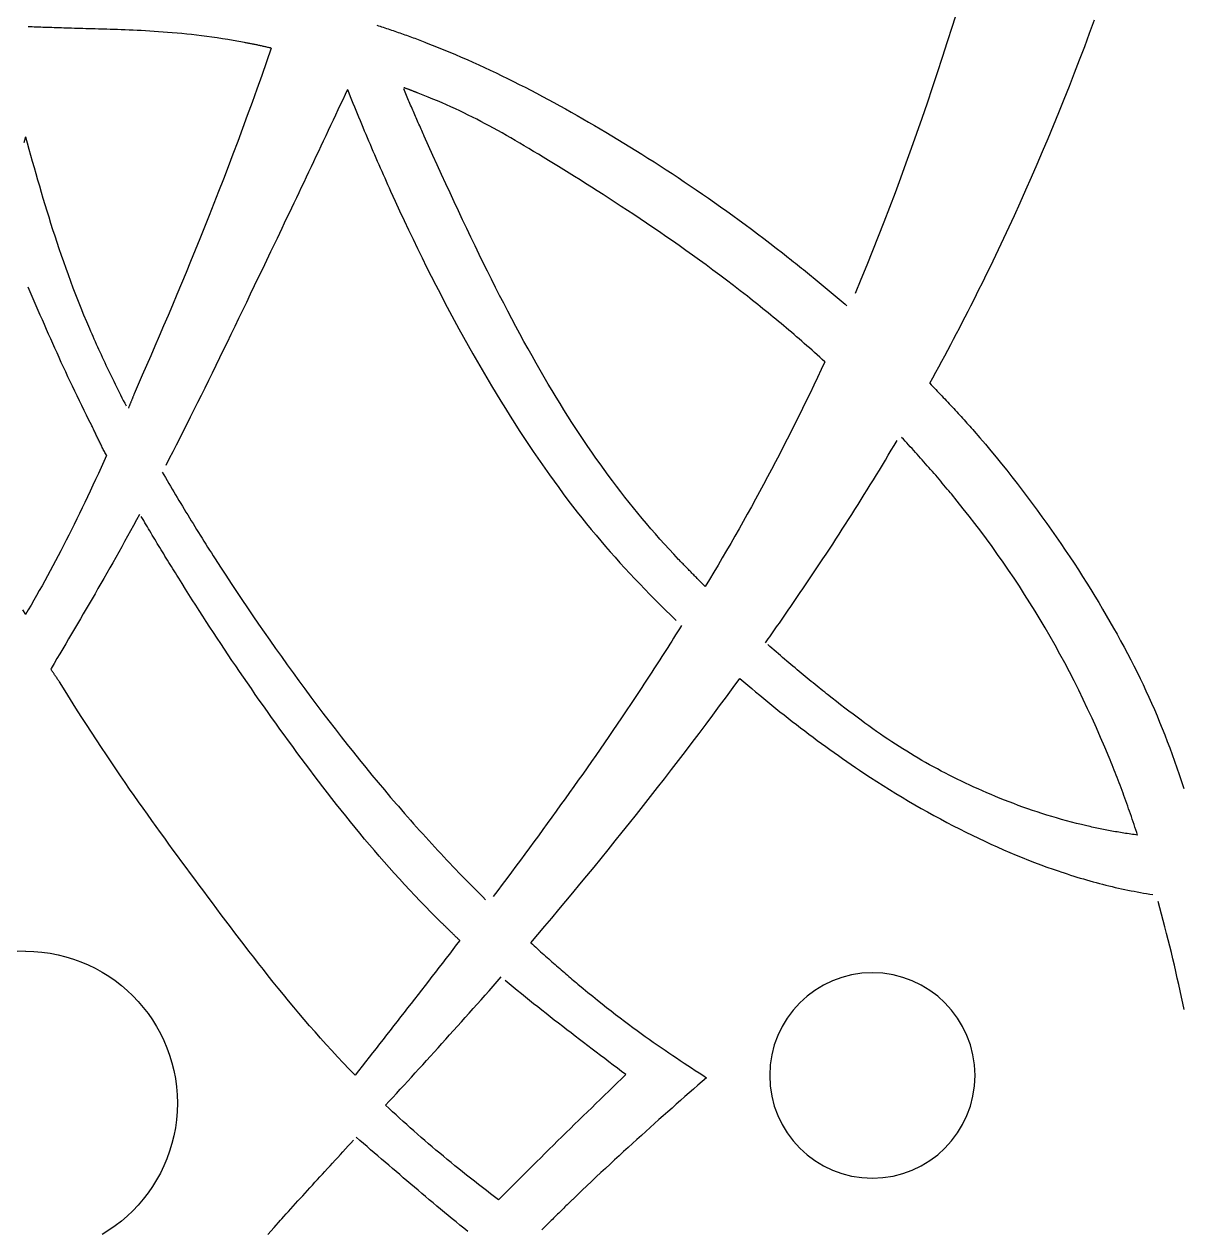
# Model space of a CAD drawing. Extents: x 13 to 113, y 0 to 127.
# Drawn here: x 62.67 to 71.37, y 76.65 to 85.71 of the extents above; entities that cross this region are included whole.
import ezdxf

# ---------------------------------------------------------------- set-up
doc = ezdxf.new("R2010")
doc.units = 0
doc.layers.add('Layer_1', color=7, linetype='CONTINUOUS')

msp = doc.modelspace()

# ---------------------------------------------------------------- linework, layer by layer
at = {"layer": 'Layer_1', "color": 7}
for points in [[(69.668751, 85.807402), (69.632089, 85.690562), (69.595056, 85.574256), (69.557651, 85.458491), (69.519949, 85.343276), (69.4818, 85.22862), (69.44328, 85.11453), (69.404388, 85.001019), (69.365124, 84.888091), (69.325413, 84.775758), (69.285331, 84.664028), (69.244803, 84.55291), (69.203754, 84.442413), (69.162334, 84.332546), (69.120393, 84.223316), (69.078005, 84.114733), (69.035097, 84.006805), (68.991743, 83.899541), (68.947869, 83.792953), (68.903474, 83.687048)], [(64.527043, 85.527226), (64.520351, 85.528787), (64.513658, 85.530349), (64.506965, 85.531911), (64.500272, 85.533472), (64.49358, 85.53496), (64.486887, 85.536447), (64.480194, 85.537934), (64.473501, 85.539421), (64.466809, 85.540909), (64.460116, 85.542396), (64.453423, 85.543883), (64.44673, 85.545371), (64.440038, 85.546783), (64.433345, 85.548196), (64.426652, 85.549609), (64.41996, 85.551022), (64.413267, 85.552435), (64.406574, 85.553848), (64.399881, 85.555261), (64.393189, 85.5566), (64.386496, 85.557938), (64.379803, 85.559277), (64.37311, 85.560615), (64.366418, 85.561954), (64.359725, 85.563292), (64.353032, 85.564631), (64.346339, 85.565895), (64.339647, 85.567159), (64.332954, 85.568423), (64.326261, 85.569688), (64.283279, 85.577563), (64.242156, 85.584776), (64.201479, 85.591543), (64.161248, 85.597938), (64.121464, 85.603962), (64.082125, 85.609613), (64.043233, 85.614893), (64.004861, 85.619801), (63.966936, 85.624412), (63.929531, 85.62865), (63.892572, 85.632592), (63.856134, 85.636236), (63.820216, 85.639656), (63.784819, 85.64278), (63.749943, 85.64568), (63.715587, 85.648357), (63.681751, 85.650811), (63.64851, 85.653042), (63.61579, 85.65505), (63.583591, 85.656909), (63.551986, 85.658619), (63.520902, 85.660181), (63.490413, 85.661594), (63.460519, 85.662858), (63.43122, 85.664048), (63.402515, 85.665089), (63.374406, 85.666055), (63.346966, 85.666948), (63.32012, 85.667766), (63.29387, 85.668584), (63.268289, 85.669327), (63.255721, 85.669706), (63.230586, 85.67045), (63.206121, 85.67119), (63.18225, 85.671915), (63.158974, 85.672625), (63.136219, 85.67332), (63.113984, 85.674), (63.092344, 85.674668), (63.071151, 85.675322), (63.050403, 85.675964), (63.030176, 85.676596), (63.010321, 85.677217), (62.990912, 85.677823), (62.971875, 85.678424), (62.95321, 85.679013), (62.934916, 85.679595), (62.91692, 85.680167), (62.899222, 85.680733), (62.881821, 85.68129), (62.864717, 85.681841), (62.847836, 85.682388), (62.831179, 85.682927), (62.81467, 85.683462), (62.798385, 85.683992), (62.782248, 85.684521), (62.766185, 85.685044), (62.750271, 85.685565), (62.734432, 85.686085), (62.718667, 85.686604), (62.702976, 85.687121)], [(65.317589, 85.69989), (65.329859, 85.695875), (65.342203, 85.691859), (65.354548, 85.687843), (65.366892, 85.683753), (65.379236, 85.679663), (65.391581, 85.675573), (65.403925, 85.671409), (65.41627, 85.667245), (65.428688, 85.663006), (65.441033, 85.658767), (65.453451, 85.654528), (65.46587, 85.650215), (65.478289, 85.645902), (65.490708, 85.641589), (65.503126, 85.637202), (65.515545, 85.632814), (65.527964, 85.628352), (65.540383, 85.62389), (65.552801, 85.619429), (65.56522, 85.614892), (65.577639, 85.610356), (65.590058, 85.60582), (65.602476, 85.60121), (65.614895, 85.596599), (65.627314, 85.591914), (65.639733, 85.587229), (65.652151, 85.582544), (65.66457, 85.577785), (65.676989, 85.573026), (65.689407, 85.568266), (65.734398, 85.550665), (65.7779, 85.533301), (65.821403, 85.515595), (65.864831, 85.497547), (65.908334, 85.479164), (65.951763, 85.460446), (65.995191, 85.441402), (66.038619, 85.422038), (66.082048, 85.402354), (66.125476, 85.38235), (66.168905, 85.362041), (66.212333, 85.34142), (66.255761, 85.320494), (66.299115, 85.299271), (66.342544, 85.27775), (66.385898, 85.255939), (66.429252, 85.233845), (66.472606, 85.211469), (66.51596, 85.188811), (66.559314, 85.165877), (66.602668, 85.142676), (66.646022, 85.119206), (66.689376, 85.095469), (66.732805, 85.071472), (66.776159, 85.047222), (66.819513, 85.022727), (66.862867, 84.997979), (66.906221, 84.972992), (66.949649, 84.947761), (66.993078, 84.922299), (67.036506, 84.896606), (67.081422, 84.869776), (67.126337, 84.842692), (67.171253, 84.815349), (67.216243, 84.787738), (67.261233, 84.759859), (67.306298, 84.731697), (67.351362, 84.703253), (67.396426, 84.674519), (67.441565, 84.64548), (67.486778, 84.616136), (67.531991, 84.586487), (67.577279, 84.556518), (67.622641, 84.526223), (67.668077, 84.495592), (67.713513, 84.464627), (67.759024, 84.433313), (67.804683, 84.401649), (67.850342, 84.369628), (67.896076, 84.337242), (67.941958, 84.304492), (67.987915, 84.271363), (68.033946, 84.237848), (68.080052, 84.203938), (68.126306, 84.169634), (68.172635, 84.134928), (68.219112, 84.099806), (68.265664, 84.064275), (68.312364, 84.028313), (68.359139, 83.991927), (68.406062, 83.955102), (68.413573, 83.949227), (68.428297, 83.937597), (68.443021, 83.925922), (68.457745, 83.914202), (68.472469, 83.902445), (68.487267, 83.890636), (68.502066, 83.87879), (68.516864, 83.866899), (68.531663, 83.854964), (68.546461, 83.842984), (68.561259, 83.830959), (68.576058, 83.818897), (68.590856, 83.806791), (68.605655, 83.79464), (68.620453, 83.782452), (68.635251, 83.770219), (68.65005, 83.757942), (68.664922, 83.745619), (68.679795, 83.73326), (68.694668, 83.720856), (68.709541, 83.708415), (68.724413, 83.69593), (68.739286, 83.683407), (68.754159, 83.670839), (68.769032, 83.658227), (68.783904, 83.645578), (68.798777, 83.632892), (68.81365, 83.62016), (68.828523, 83.607392), (68.843395, 83.594587)], [(69.463589, 83.014343), (69.486418, 83.055667), (69.509099, 83.097021), (69.531631, 83.138397), (69.554089, 83.17981), (69.576398, 83.22126), (69.598633, 83.26274), (69.620719, 83.304258), (69.642731, 83.345812), (69.664594, 83.387411), (69.686308, 83.429047), (69.707948, 83.470728), (69.729439, 83.512454), (69.750856, 83.554231), (69.772124, 83.596053), (69.793317, 83.637927), (69.814437, 83.679854), (69.835407, 83.721839), (69.856303, 83.763877), (69.877051, 83.805975), (69.897724, 83.848131), (69.918248, 83.890348), (69.938698, 83.932631), (69.959074, 83.974981), (69.979301, 84.017398), (69.999453, 84.059882), (70.019532, 84.10244), (70.039461, 84.145066), (70.059316, 84.187773), (70.079097, 84.230554), (70.098803, 84.27341), (70.142009, 84.368677), (70.184768, 84.464336), (70.227081, 84.560376), (70.268947, 84.65679), (70.310368, 84.753568), (70.351342, 84.850701), (70.391871, 84.948178), (70.431953, 85.045993), (70.471589, 85.144135), (70.510704, 85.242591), (70.549373, 85.341359), (70.58767, 85.440425), (70.625447, 85.539779), (70.662778, 85.639415), (70.699662, 85.739321)], [(64.527043, 85.527226), (64.491051, 85.423721), (64.455059, 85.321394), (64.419067, 85.220244), (64.383075, 85.120273), (64.347083, 85.021481), (64.311091, 84.923868), (64.275173, 84.827432), (64.23933, 84.732177), (64.203561, 84.638101), (64.167867, 84.545204), (64.132321, 84.453486), (64.096849, 84.36295), (64.061527, 84.273595), (64.026352, 84.185421), (63.991402, 84.098425), (63.956599, 84.012611), (63.92202, 83.927978), (63.887664, 83.844527), (63.853531, 83.762258), (63.819696, 83.681172), (63.786083, 83.601268), (63.752843, 83.522548), (63.719825, 83.445007), (63.68718, 83.368652), (63.654831, 83.293479), (63.622855, 83.219495), (63.59125, 83.146693), (63.560018, 83.075073), (63.529231, 83.004636), (63.498816, 82.935381), (63.497329, 82.931588), (63.495842, 82.927796), (63.494355, 82.924003), (63.492867, 82.920211), (63.49138, 82.916418), (63.489893, 82.912626), (63.488405, 82.908833), (63.486918, 82.905115), (63.485431, 82.901397), (63.483944, 82.897678), (63.482456, 82.89396), (63.480969, 82.890242), (63.479482, 82.886524), (63.477995, 82.882806), (63.476507, 82.879087), (63.47502, 82.875369), (63.473533, 82.871651), (63.472045, 82.867933), (63.470558, 82.864215), (63.469071, 82.860497), (63.467584, 82.856778), (63.466096, 82.85306), (63.464609, 82.849342), (63.463122, 82.845624), (63.461635, 82.841906), (63.460147, 82.838262), (63.45866, 82.834618), (63.457173, 82.830974), (63.455685, 82.82733)], [(65.097859, 85.217813), (65.080086, 85.179509), (65.062239, 85.1411), (65.044317, 85.102594), (65.026321, 85.063999), (65.008251, 85.02533), (64.990106, 84.986594), (64.971961, 84.947799), (64.953742, 84.908966), (64.935449, 84.870089), (64.917155, 84.831189), (64.898787, 84.792274), (64.88042, 84.75336), (64.862052, 84.714453), (64.84361, 84.675561), (64.825167, 84.636698), (64.806725, 84.597865), (64.788283, 84.559085), (64.769915, 84.520364), (64.751547, 84.481709), (64.733179, 84.443137), (64.714886, 84.404654), (64.696593, 84.366267), (64.678373, 84.327992), (64.660154, 84.289836), (64.64201, 84.251814), (64.623939, 84.213933), (64.605943, 84.176201), (64.588022, 84.138632), (64.570174, 84.101235), (64.552401, 84.064016), (64.521317, 83.998977), (64.490456, 83.934519), (64.459893, 83.87064), (64.429552, 83.807342), (64.39951, 83.744609), (64.36969, 83.682448), (64.340093, 83.620845), (64.310719, 83.5598), (64.281569, 83.499313), (64.252641, 83.439376), (64.223937, 83.379981), (64.195456, 83.321122), (64.167123, 83.262806), (64.139013, 83.205018), (64.111053, 83.147758), (64.083315, 83.091026), (64.055726, 83.034807), (64.028286, 82.979101), (64.000994, 82.923909), (63.973852, 82.869222), (63.946858, 82.81504), (63.920012, 82.761357), (63.893316, 82.708165), (63.866694, 82.655463), (63.84022, 82.603238), (63.813895, 82.551495), (63.787645, 82.500229), (63.761543, 82.449439), (63.735516, 82.399109)], [(65.097859, 85.217813), (65.108196, 85.191935), (65.118607, 85.166071), (65.129017, 85.140222), (65.139503, 85.114396), (65.149988, 85.088584), (65.160473, 85.062795), (65.171033, 85.037028), (65.181593, 85.011283), (65.192227, 84.985561), (65.202861, 84.959868), (65.213569, 84.934205), (65.224277, 84.908572), (65.23506, 84.882968), (65.245843, 84.857402), (65.256626, 84.831866), (65.267483, 84.806366), (65.27834, 84.780904), (65.289197, 84.755487), (65.300128, 84.730106), (65.31106, 84.704778), (65.321991, 84.679494), (65.332997, 84.654255), (65.344003, 84.629061), (65.355009, 84.603919), (65.366089, 84.578828), (65.377169, 84.553798), (65.388249, 84.528819), (65.399404, 84.503899), (65.410558, 84.479032), (65.421713, 84.454232), (65.455846, 84.379102), (65.489012, 84.307022), (65.522401, 84.235484), (65.55594, 84.164504), (65.589626, 84.094096), (65.623462, 84.024268), (65.657446, 83.955028), (65.691579, 83.886398), (65.725786, 83.818385), (65.760142, 83.751004), (65.794573, 83.68427), (65.829077, 83.618183), (65.863731, 83.552765), (65.898459, 83.488032), (65.933187, 83.42399), (65.967989, 83.360647), (66.002865, 83.298018), (66.037742, 83.236117), (66.072693, 83.174961), (66.107644, 83.114555), (66.142595, 83.054915), (66.177546, 82.996049), (66.212497, 82.937978), (66.247373, 82.880711), (66.28225, 82.824254), (66.317052, 82.768622), (66.351854, 82.713831), (66.386582, 82.659888), (66.421236, 82.606807), (66.455815, 82.554604), (66.490319, 82.503285), (66.507497, 82.47795), (66.542448, 82.427055), (66.577325, 82.377045), (66.612127, 82.327876), (66.646929, 82.279525), (66.681732, 82.231947), (66.716534, 82.18512), (66.751336, 82.139), (66.786213, 82.093564), (66.821089, 82.048767), (66.856115, 82.00458), (66.891214, 81.960973), (66.926388, 81.917909), (66.961711, 81.875358), (66.997257, 81.833283), (67.032951, 81.791654), (67.068795, 81.750435), (67.104861, 81.709587), (67.141225, 81.669081), (67.177812, 81.628887), (67.214696, 81.588969), (67.251804, 81.549296), (67.289283, 81.509831), (67.32706, 81.470537), (67.365208, 81.431392), (67.403729, 81.392351), (67.442621, 81.353384), (67.481959, 81.314463), (67.52167, 81.275548), (67.561826, 81.236611)], [(67.781177, 81.489922), (67.774484, 81.496615), (67.767791, 81.503308), (67.761098, 81.51), (67.754406, 81.516693), (67.747713, 81.523386), (67.74102, 81.530153), (67.734328, 81.53692), (67.727635, 81.543687), (67.720942, 81.550454), (67.714249, 81.557221), (67.707557, 81.563988), (67.700864, 81.570756), (67.694171, 81.577523), (67.687478, 81.58429), (67.680786, 81.591131), (67.674093, 81.597973), (67.6674, 81.604814), (67.660707, 81.611656), (67.654015, 81.618497), (67.647322, 81.625338), (67.640629, 81.63218), (67.633937, 81.639021), (67.627244, 81.645863), (67.620551, 81.652704), (67.613858, 81.659546), (67.607166, 81.666387), (67.600473, 81.673229), (67.59378, 81.680145), (67.587087, 81.68706), (67.580395, 81.693976), (67.54418, 81.732824), (67.509526, 81.770556), (67.47517, 81.808481), (67.441111, 81.846615), (67.40735, 81.884972), (67.373887, 81.923574), (67.34072, 81.962422), (67.307852, 82.001537), (67.275206, 82.040935), (67.242783, 82.08063), (67.210658, 82.120631), (67.178756, 82.160965), (67.147077, 82.201635), (67.115622, 82.242661), (67.084314, 82.28406), (67.05323, 82.325837), (67.022369, 82.368016), (66.991657, 82.410612), (66.961094, 82.453631), (66.930679, 82.497097), (66.900413, 82.541016), (66.870296, 82.585411), (66.840327, 82.63029), (66.810433, 82.675674), (66.780613, 82.721571), (66.750942, 82.768004), (66.721345, 82.814979), (66.691823, 82.862513), (66.662375, 82.910618), (66.632927, 82.959319), (66.603553, 83.008622), (66.573213, 83.060283), (66.542872, 83.112605), (66.512606, 83.165604), (66.482266, 83.21928), (66.451925, 83.27364), (66.421585, 83.328684), (66.391245, 83.384427), (66.360904, 83.440861), (66.330564, 83.498002), (66.300149, 83.555843), (66.269734, 83.614397), (66.239245, 83.673664), (66.208756, 83.733646), (66.178118, 83.794357), (66.147406, 83.855796), (66.116694, 83.917964), (66.085833, 83.980876), (66.054898, 84.044524), (66.023888, 84.108923), (65.99273, 84.174073), (65.961497, 84.239981), (65.930115, 84.306648), (65.898585, 84.374081), (65.866906, 84.44228), (65.835153, 84.51126), (65.803177, 84.581013), (65.771051, 84.651555), (65.738778, 84.722884), (65.706355, 84.79501), (65.673709, 84.867931), (65.670735, 84.87388), (65.665529, 84.885585), (65.660324, 84.897304), (65.655118, 84.909046), (65.649913, 84.920803), (65.644707, 84.932582), (65.639502, 84.944384), (65.634297, 84.9562), (65.629091, 84.968039), (65.623886, 84.9799), (65.61868, 84.991776), (65.613475, 85.003674), (65.608269, 85.015595), (65.603064, 85.02753), (65.597858, 85.039488), (65.592653, 85.05146), (65.587447, 85.063455), (65.582242, 85.075472), (65.577036, 85.087504), (65.571831, 85.099559), (65.566626, 85.111635), (65.56142, 85.123727), (65.556215, 85.135841), (65.551009, 85.147969), (65.545804, 85.16012), (65.540598, 85.172286), (65.535393, 85.184475), (65.530187, 85.196685), (65.524982, 85.208911), (65.519776, 85.221158)], [(68.677296, 83.176337), (68.658111, 83.193694), (68.638925, 83.210983), (68.619739, 83.228206), (68.600479, 83.245361), (68.581219, 83.26245), (68.561958, 83.279465), (68.542698, 83.29642), (68.523438, 83.3133), (68.504103, 83.330114), (68.484769, 83.346853), (68.465434, 83.363525), (68.4461, 83.380131), (68.426765, 83.396662), (68.407431, 83.413126), (68.388022, 83.429523), (68.368613, 83.445853), (68.349204, 83.462109), (68.329795, 83.478298), (68.310386, 83.494413), (68.290977, 83.510461), (68.271568, 83.526434), (68.252085, 83.54234), (68.232602, 83.558172), (68.213118, 83.573937), (68.193635, 83.589628), (68.174152, 83.605245), (68.154668, 83.620794), (68.135185, 83.636269), (68.115702, 83.651677), (68.096219, 83.667011), (68.043048, 83.708506), (67.991738, 83.748112), (67.940427, 83.787213), (67.88919, 83.825807), (67.838102, 83.863889), (67.787163, 83.901458), (67.736373, 83.938506), (67.685805, 83.975033), (67.635461, 84.011032), (67.58534, 84.046504), (67.535516, 84.08144), (67.48599, 84.115841), (67.436836, 84.149698), (67.388053, 84.183013), (67.339642, 84.215778), (67.291678, 84.247985), (67.244159, 84.279642), (67.197161, 84.310733), (67.15061, 84.341267), (67.104653, 84.371228), (67.059217, 84.400616), (67.01445, 84.429425), (66.970278, 84.457661), (66.926775, 84.485309), (66.883941, 84.51237), (66.841777, 84.538844), (66.800357, 84.564722), (66.759754, 84.590006), (66.719969, 84.614687), (66.680928, 84.638759), (66.64278, 84.662221), (66.604185, 84.685853), (66.566557, 84.708854), (66.529673, 84.731252), (66.493606, 84.753063), (66.458209, 84.774309), (66.423481, 84.795019), (66.389348, 84.815216), (66.355736, 84.834915), (66.32257, 84.854146), (66.28985, 84.87293), (66.257427, 84.89129), (66.225302, 84.909249), (66.1934, 84.926829), (66.161721, 84.944052), (66.130117, 84.960947), (66.098586, 84.97753), (66.067056, 84.993823), (66.035452, 85.009856), (66.003698, 85.025643), (65.971796, 85.041215), (65.939597, 85.056594), (65.9071, 85.071794), (65.874231, 85.086845), (65.84099, 85.10177), (65.807304, 85.11659), (65.773022, 85.131337), (65.738145, 85.146016), (65.7026, 85.160666), (65.666384, 85.1753), (65.629351, 85.18995), (65.627864, 85.190674), (65.624146, 85.192086), (65.620428, 85.193499), (65.61671, 85.194912), (65.612991, 85.196325), (65.609273, 85.197738), (65.605555, 85.199151), (65.601837, 85.200564), (65.598119, 85.201977), (65.5944, 85.20339), (65.590682, 85.204803), (65.586964, 85.206216), (65.583246, 85.207628), (65.579528, 85.209041), (65.575809, 85.210454), (65.572091, 85.211867), (65.568373, 85.21328), (65.564655, 85.214693), (65.560937, 85.216106), (65.557219, 85.217519), (65.5535, 85.218932), (65.549782, 85.220345), (65.546064, 85.221758), (65.542346, 85.223171), (65.538628, 85.224583), (65.534909, 85.225996), (65.531191, 85.227409), (65.527473, 85.228822), (65.523755, 85.230235), (65.520037, 85.231648)], [(62.683939, 84.86254), (62.671148, 84.816717)], [(62.683731, 84.86254), (62.696521, 84.816717), (62.709386, 84.770879), (62.722251, 84.725012), (62.73519, 84.6791), (62.748204, 84.633128), (62.761366, 84.587089), (62.774603, 84.540969), (62.787989, 84.494745), (62.801597, 84.448409), (62.815354, 84.401946), (62.829335, 84.355342), (62.843538, 84.308582), (62.858039, 84.261659), (62.872763, 84.21455), (62.887785, 84.167247), (62.903178, 84.119736), (62.918869, 84.072002), (62.934931, 84.02403), (62.951366, 83.975805), (62.968246, 83.927312), (62.985573, 83.878545), (63.003272, 83.829479), (63.021491, 83.780109), (63.040156, 83.73042), (63.059342, 83.680395), (63.079048, 83.630021), (63.099349, 83.57929), (63.120171, 83.52818), (63.141588, 83.476683), (63.163674, 83.424785), (63.172003, 83.405547), (63.180406, 83.386242), (63.188883, 83.366885), (63.197435, 83.347469), (63.206061, 83.328), (63.214762, 83.308472), (63.223611, 83.288885), (63.232535, 83.269246), (63.241533, 83.249547), (63.250605, 83.229796), (63.259752, 83.209993), (63.268973, 83.19013), (63.278268, 83.170215), (63.287713, 83.150249), (63.297231, 83.13023), (63.306824, 83.110159), (63.316491, 83.090036), (63.326233, 83.069862), (63.336049, 83.049635), (63.345939, 83.029356), (63.355979, 83.009025), (63.366018, 82.988642), (63.376205, 82.968206), (63.386468, 82.947727), (63.396804, 82.927195), (63.407215, 82.906618), (63.4177, 82.88599), (63.42826, 82.865309), (63.438968, 82.844584)], [(63.292569, 82.472765), (63.288107, 82.480462), (63.283645, 82.488151), (63.279183, 82.49584), (63.275465, 82.503529), (63.271003, 82.511211), (63.267285, 82.518893), (63.263567, 82.526567), (63.259849, 82.534241), (63.25613, 82.541908), (63.252412, 82.549575), (63.248694, 82.557242), (63.244976, 82.564902), (63.241258, 82.572561), (63.237539, 82.580213), (63.233821, 82.587858), (63.230103, 82.595502), (63.226385, 82.603139), (63.222667, 82.610777), (63.218949, 82.618406), (63.21523, 82.626029), (63.211512, 82.633651), (63.207794, 82.641266), (63.204076, 82.648873), (63.200358, 82.65648), (63.196639, 82.664073), (63.192921, 82.671666), (63.189203, 82.679251), (63.185485, 82.686828), (63.181767, 82.694406), (63.178049, 82.701976), (63.159606, 82.738593), (63.141387, 82.775105), (63.123317, 82.811521), (63.10547, 82.847848), (63.087845, 82.884078), (63.07037, 82.920219), (63.053117, 82.956278), (63.036014, 82.992262), (63.019059, 83.028165), (63.002253, 83.063994), (62.98567, 83.099755), (62.969161, 83.13545), (62.952801, 83.171077), (62.93659, 83.206645), (62.920527, 83.242162), (62.904539, 83.277618), (62.888699, 83.31303), (62.872934, 83.348398), (62.857243, 83.38372), (62.841627, 83.419006), (62.826085, 83.454254), (62.810617, 83.489473), (62.795224, 83.524662), (62.779905, 83.559828), (62.764586, 83.594965), (62.749342, 83.630087), (62.734097, 83.665194), (62.718927, 83.700294), (62.703757, 83.735386)], [(68.677296, 83.176337), (68.649856, 83.117277), (68.622193, 83.058433), (68.594381, 82.999805), (68.56642, 82.941392), (68.538236, 82.883195), (68.509904, 82.825207), (68.481422, 82.767426), (68.452718, 82.709846), (68.423865, 82.652467), (68.394863, 82.595289), (68.365638, 82.538311), (68.336265, 82.481527), (68.306742, 82.424936), (68.277071, 82.368532), (68.247251, 82.312313), (68.217208, 82.25628), (68.187091, 82.200432), (68.156751, 82.144764), (68.126261, 82.089274), (68.095624, 82.033962), (68.064837, 81.978821), (68.033902, 81.923851), (68.002818, 81.869045), (67.971585, 81.814403), (67.940203, 81.759932), (67.908673, 81.705616), (67.876994, 81.651457), (67.845167, 81.597454), (67.81319, 81.543608), (67.781065, 81.48991)], [(69.463589, 83.014343), (69.474966, 83.002705), (69.486344, 82.991038), (69.497721, 82.979348), (69.509025, 82.967635), (69.520402, 82.955901), (69.531706, 82.944136), (69.543009, 82.93235), (69.554312, 82.920541), (69.565541, 82.90871), (69.57677, 82.896856), (69.587999, 82.88498), (69.599154, 82.873074), (69.610308, 82.861146), (69.621463, 82.849196), (69.632617, 82.837224), (69.643697, 82.825229), (69.654778, 82.813212), (69.665858, 82.801172), (69.676938, 82.78911), (69.687944, 82.777026), (69.69895, 82.76492), (69.709956, 82.752791), (69.720887, 82.74064), (69.731818, 82.728467), (69.74275, 82.716271), (69.753681, 82.704053), (69.764538, 82.691813), (69.775396, 82.67955), (69.786253, 82.667265), (69.797035, 82.654958), (69.839869, 82.605544), (69.880918, 82.557453), (69.921595, 82.509072), (69.9619, 82.460415), (70.001759, 82.411514), (70.041246, 82.362389), (70.080287, 82.313071), (70.118956, 82.263575), (70.157179, 82.213929), (70.194881, 82.164158), (70.232137, 82.114282), (70.268947, 82.064332), (70.305311, 82.014322), (70.341155, 81.964283), (70.376552, 81.914236), (70.411428, 81.864204), (70.445784, 81.814217), (70.47962, 81.764297), (70.512935, 81.714466), (70.545729, 81.664746), (70.577929, 81.61516), (70.609608, 81.565738), (70.640692, 81.516502), (70.671181, 81.467474), (70.701149, 81.418677), (70.730523, 81.370139), (70.759302, 81.321885), (70.787411, 81.273935), (70.814926, 81.226313), (70.841845, 81.17904), (70.868096, 81.132146), (70.894644, 81.084032), (70.920522, 81.036291), (70.945732, 80.988877), (70.970346, 80.941737), (70.994365, 80.894814), (71.01779, 80.848054), (71.040694, 80.801413), (71.063003, 80.754832), (71.084866, 80.708258), (71.106283, 80.661647), (71.127253, 80.614939), (71.147778, 80.56809), (71.167856, 80.521047), (71.187637, 80.473752), (71.207046, 80.426152), (71.226083, 80.378202), (71.244822, 80.329843), (71.263339, 80.281031), (71.281558, 80.231713), (71.299554, 80.18183), (71.317327, 80.131329), (71.334951, 80.080167), (71.352352, 80.028291), (71.369679, 79.975641)], [(68.232497, 81.069426), (68.242908, 81.084165), (68.253319, 81.098911), (68.26373, 81.11365), (68.274141, 81.128389), (68.284552, 81.143128), (68.294963, 81.157867), (68.3053, 81.172606), (68.315636, 81.187337), (68.325973, 81.202076), (68.336235, 81.216807), (68.346497, 81.231539), (68.356759, 81.246263), (68.367021, 81.260987), (68.377209, 81.275711), (68.387397, 81.290427), (68.397585, 81.305144), (68.407773, 81.319853), (68.417886, 81.334562), (68.428, 81.349264), (68.438113, 81.363966), (68.448227, 81.37866), (68.45834, 81.393347), (68.468379, 81.408034), (68.478418, 81.422713), (68.488457, 81.437392), (68.498422, 81.452064), (68.508387, 81.466729), (68.518352, 81.481386), (68.528316, 81.496043), (68.538207, 81.510685), (68.563416, 81.548046), (68.588476, 81.585376), (68.613463, 81.62267), (68.6383, 81.659941), (68.662989, 81.697182), (68.687529, 81.734394), (68.71192, 81.771583), (68.736237, 81.80875), (68.760405, 81.845895), (68.784425, 81.883017), (68.80837, 81.920117), (68.832166, 81.957202), (68.855888, 81.994265), (68.879462, 82.031313), (68.902886, 82.068346), (68.926236, 82.105364), (68.949438, 82.142375), (68.972565, 82.179371), (68.995543, 82.21636), (69.018373, 82.253341), (69.041128, 82.290314), (69.063735, 82.327281), (69.086267, 82.364247), (69.108651, 82.401206), (69.13096, 82.438164), (69.15312, 82.475123), (69.175206, 82.512082), (69.197143, 82.549048), (69.218932, 82.586014)], [(71.022096, 79.626836), (71.015403, 79.646773), (71.00871, 79.666688), (71.002017, 79.686565), (70.995325, 79.70642), (70.988632, 79.726238), (70.981939, 79.746026), (70.975247, 79.765785), (70.968554, 79.785506), (70.961861, 79.80519), (70.955168, 79.824837), (70.948476, 79.844454), (70.941783, 79.864027), (70.93509, 79.883562), (70.927654, 79.90306), (70.920217, 79.922521), (70.912781, 79.941938), (70.905345, 79.961309), (70.897908, 79.980644), (70.890472, 79.999934), (70.883036, 80.019172), (70.875599, 80.038372), (70.868163, 80.057521), (70.860726, 80.076633), (70.85329, 80.095685), (70.845854, 80.114692), (70.838343, 80.133655), (70.830832, 80.152558), (70.823247, 80.171417), (70.815662, 80.190223), (70.808003, 80.20897), (70.776175, 80.285766), (70.744868, 80.359156), (70.71304, 80.431727), (70.680692, 80.503488), (70.647823, 80.574461), (70.614434, 80.644653), (70.580524, 80.714079), (70.546168, 80.782746), (70.511291, 80.85067), (70.475894, 80.917873), (70.439977, 80.984361), (70.403613, 81.050151), (70.366803, 81.115249), (70.329472, 81.179678), (70.291695, 81.243444), (70.253398, 81.306564), (70.214655, 81.369052), (70.175465, 81.430923), (70.135829, 81.492184), (70.095747, 81.552849), (70.055144, 81.612935), (70.01417, 81.672456), (69.972749, 81.731426), (69.930883, 81.789854), (69.88857, 81.847754), (69.845811, 81.90514), (69.802605, 81.962028), (69.759028, 82.018426), (69.715005, 82.074355), (69.670535, 82.129823), (69.625694, 82.184844), (69.619745, 82.192132), (69.607475, 82.206953), (69.595205, 82.221744), (69.582861, 82.236505), (69.570516, 82.251229), (69.558172, 82.265923), (69.545753, 82.280588), (69.533334, 82.295222), (69.520841, 82.309827), (69.508348, 82.324395), (69.495855, 82.338933), (69.483288, 82.353442), (69.47072, 82.367913), (69.458153, 82.382354), (69.445511, 82.396766), (69.432869, 82.41114), (69.420153, 82.425485), (69.407511, 82.4398), (69.394795, 82.454078), (69.382079, 82.468326), (69.369288, 82.482537), (69.356497, 82.496718), (69.343707, 82.51087), (69.330842, 82.524984), (69.317977, 82.539068), (69.305112, 82.553116), (69.292173, 82.567133), (69.279233, 82.581114), (69.266294, 82.595064), (69.253281, 82.608978)], [(63.292569, 82.472765), (63.271747, 82.427083), (63.250999, 82.38193), (63.230401, 82.337289), (63.209951, 82.293154), (63.189575, 82.24951), (63.169348, 82.206342), (63.149121, 82.163642), (63.129043, 82.121396), (63.108965, 82.079589), (63.088961, 82.038206), (63.069031, 81.997231), (63.049102, 81.956659), (63.029172, 81.91648), (63.009243, 81.876673), (62.989313, 81.837223), (62.969384, 81.798123), (62.949454, 81.759357), (62.929451, 81.720911), (62.909447, 81.682777), (62.889369, 81.644933), (62.869216, 81.607372), (62.848989, 81.570086), (62.828688, 81.533053), (62.808312, 81.496265), (62.787862, 81.459708), (62.767263, 81.423367), (62.746516, 81.387233), (62.725694, 81.351286), (62.704724, 81.315517), (62.68353, 81.279919)], [(63.709571, 82.34924), (63.721766, 82.328076), (63.734036, 82.306868), (63.746381, 82.285622), (63.758799, 82.264332), (63.771292, 82.243004), (63.78386, 82.221632), (63.796502, 82.200223), (63.809218, 82.178769), (63.822008, 82.157278), (63.834873, 82.135749), (63.847813, 82.114184), (63.860752, 82.092581), (63.87384, 82.070941), (63.887002, 82.049264), (63.900165, 82.02755), (63.913401, 82.005799), (63.926787, 81.984018), (63.940172, 81.962199), (63.953632, 81.940344), (63.967166, 81.918459), (63.980775, 81.896536), (63.994458, 81.874584), (64.008215, 81.852595), (64.022047, 81.830576), (64.035953, 81.808527), (64.049933, 81.786441), (64.063988, 81.764325), (64.078117, 81.742179), (64.092321, 81.720004), (64.106524, 81.697799), (64.146755, 81.63549), (64.186093, 81.57504), (64.225952, 81.514411), (64.266183, 81.453626), (64.30686, 81.392715), (64.347983, 81.331707), (64.389478, 81.270624), (64.431419, 81.209505), (64.473732, 81.14837), (64.516417, 81.087243), (64.559399, 81.026161), (64.602753, 80.965146), (64.646404, 80.904227), (64.690353, 80.843427), (64.7346, 80.782784), (64.779069, 80.722311), (64.823836, 80.662047), (64.868826, 80.602013), (64.914039, 80.542247), (64.959476, 80.482763), (65.005061, 80.423599), (65.050869, 80.364785), (65.096825, 80.306343), (65.142931, 80.248294), (65.189111, 80.19067), (65.235439, 80.133507), (65.281917, 80.076827), (65.328468, 80.020652), (65.375094, 79.965021), (65.42172, 79.909947), (65.468421, 79.855476), (65.47965, 79.842477), (65.502479, 79.816137), (65.525309, 79.789946), (65.548139, 79.763904), (65.570968, 79.738011), (65.593798, 79.712273), (65.616628, 79.686685), (65.639457, 79.661253), (65.662287, 79.635976), (65.685117, 79.610849), (65.707872, 79.585885), (65.730627, 79.56107), (65.753383, 79.536418), (65.776138, 79.511923), (65.798819, 79.487591), (65.8215, 79.463415), (65.844106, 79.439403), (65.866713, 79.415555), (65.889245, 79.39187), (65.911777, 79.368341), (65.934235, 79.344984), (65.956693, 79.32179), (65.979076, 79.298767), (66.001386, 79.275907), (66.02362, 79.253219), (66.045855, 79.230702), (66.068015, 79.208348), (66.090101, 79.186173), (66.112113, 79.164168), (66.134125, 79.142335)], [(63.539821, 82.03103), (63.517288, 81.989736), (63.49483, 81.948725), (63.472373, 81.907981), (63.449989, 81.867505), (63.427606, 81.827281), (63.405297, 81.787303), (63.382987, 81.747556), (63.360678, 81.708032), (63.338444, 81.66873), (63.316209, 81.62963), (63.294048, 81.590723), (63.271888, 81.552002), (63.249802, 81.513459), (63.227716, 81.47508), (63.20563, 81.436857), (63.183618, 81.398783), (63.161607, 81.36085), (63.139595, 81.323043), (63.117583, 81.285356), (63.095572, 81.247772), (63.073634, 81.210293), (63.051697, 81.172903), (63.02976, 81.135595), (63.007823, 81.098353), (62.985885, 81.061172), (62.963948, 81.024042), (62.942085, 80.986949), (62.920148, 80.949894), (62.898285, 80.912861), (62.876422, 80.875835)], [(65.939954, 78.836751), (65.935492, 78.841064), (65.93103, 78.845377), (65.926568, 78.84969), (65.922106, 78.854003), (65.917645, 78.858316), (65.913183, 78.862629), (65.908721, 78.866943), (65.904259, 78.871256), (65.899797, 78.875569), (65.895335, 78.879882), (65.890874, 78.884195), (65.886412, 78.888582), (65.88195, 78.89297), (65.877488, 78.897357), (65.873026, 78.901745), (65.868565, 78.906132), (65.864103, 78.91052), (65.859641, 78.914907), (65.855179, 78.919295), (65.850717, 78.923682), (65.846255, 78.92807), (65.841794, 78.932457), (65.837332, 78.936844), (65.83287, 78.941232), (65.828408, 78.945619), (65.823946, 78.950007), (65.819484, 78.954394), (65.815023, 78.958782), (65.810561, 78.963169), (65.806099, 78.967557), (65.76386, 79.009089), (65.723407, 79.04955), (65.68325, 79.090309), (65.643391, 79.131358), (65.603904, 79.172667), (65.564789, 79.214228), (65.525971, 79.256028), (65.487451, 79.298044), (65.449302, 79.340268), (65.411451, 79.382685), (65.373972, 79.425273), (65.33679, 79.468017), (65.299905, 79.51091), (65.263318, 79.553929), (65.227103, 79.59706), (65.191186, 79.640295), (65.155565, 79.683605), (65.120243, 79.726981), (65.085217, 79.77041), (65.050489, 79.813875), (65.016059, 79.857356), (64.981926, 79.900843), (64.948091, 79.944324), (64.914553, 79.987775), (64.881312, 80.031188), (64.848369, 80.074542), (64.815723, 80.117829), (64.783375, 80.161027), (64.75125, 80.204114), (64.719422, 80.247088), (64.687892, 80.289929), (64.655544, 80.334109), (64.623493, 80.378132), (64.59174, 80.422007), (64.560284, 80.465718), (64.529125, 80.50928), (64.498265, 80.552693), (64.467627, 80.595958), (64.437286, 80.639074), (64.407243, 80.682042), (64.377424, 80.724868), (64.347901, 80.767545), (64.318602, 80.810081), (64.2896, 80.852468), (64.260821, 80.894714), (64.23234, 80.936819), (64.204082, 80.978783), (64.176047, 81.020612), (64.148309, 81.0623), (64.120794, 81.103855), (64.093503, 81.145268), (64.066435, 81.186555), (64.039589, 81.227708), (64.012967, 81.268727), (63.986568, 81.309612), (63.960392, 81.350371), (63.934439, 81.390995), (63.908709, 81.431494), (63.883202, 81.471866), (63.857919, 81.512112), (63.832858, 81.552238), (63.827653, 81.560359), (63.817688, 81.576317), (63.807798, 81.592261), (63.797907, 81.608182), (63.788091, 81.624081), (63.778275, 81.639965), (63.768534, 81.655827), (63.758792, 81.671674), (63.74905, 81.687506), (63.739383, 81.703316), (63.729716, 81.71911), (63.720123, 81.734883), (63.71053, 81.750633), (63.700937, 81.766369), (63.691418, 81.782082), (63.6819, 81.79778), (63.672456, 81.813456), (63.663011, 81.829117), (63.653642, 81.844755), (63.644272, 81.860372), (63.634976, 81.875973), (63.625681, 81.891552), (63.61646, 81.907109), (63.607239, 81.922651), (63.598018, 81.938171), (63.588871, 81.953676), (63.579724, 81.969158), (63.570652, 81.984619), (63.561579, 82.000064), (63.552581, 82.015487)], [(62.662872, 81.315517), (62.683991, 81.279919)], [(67.602317, 81.197584), (67.587742, 81.174196), (67.573092, 81.150839), (67.558443, 81.127503), (67.543793, 81.104198), (67.529069, 81.080914), (67.514345, 81.057653), (67.499546, 81.034422), (67.484748, 81.011213), (67.46995, 80.988034), (67.455077, 80.964877), (67.440204, 80.941743), (67.425331, 80.91863), (67.410384, 80.895541), (67.395437, 80.872473), (67.38049, 80.849428), (67.365469, 80.826405), (67.350447, 80.803404), (67.335426, 80.780426), (67.32033, 80.757477), (67.305234, 80.734543), (67.290138, 80.711632), (67.274968, 80.688743), (67.259798, 80.665876), (67.244628, 80.643024), (67.229383, 80.620194), (67.214139, 80.597387), (67.198894, 80.574594), (67.183575, 80.551824), (67.168256, 80.529076), (67.152937, 80.506343), (67.120961, 80.459159), (67.08891, 80.412057), (67.056711, 80.36503), (67.024437, 80.318084), (66.992089, 80.271213), (66.959592, 80.224416), (66.92702, 80.177693), (66.894375, 80.131044), (66.861655, 80.08447), (66.828786, 80.037963), (66.795843, 79.991531), (66.762825, 79.945158), (66.729733, 79.898851), (66.696567, 79.852612), (66.663327, 79.806439), (66.630012, 79.760327), (66.596622, 79.714281), (66.563084, 79.668294), (66.529546, 79.62236), (66.495934, 79.576492), (66.462247, 79.530669), (66.428486, 79.484906), (66.394651, 79.439194), (66.360741, 79.393542), (66.326756, 79.347935), (66.292772, 79.30238), (66.258714, 79.256877), (66.224581, 79.211418), (66.190373, 79.166004)], [(71.022096, 79.626836), (71.009231, 79.628547), (70.996366, 79.630331), (70.983501, 79.632116), (70.970636, 79.633975), (70.957771, 79.635834), (70.944906, 79.637768), (70.932116, 79.639701), (70.919325, 79.641709), (70.90646, 79.643791), (70.89367, 79.645873), (70.880879, 79.64803), (70.868088, 79.650186), (70.855372, 79.652417), (70.842656, 79.654648), (70.82994, 79.656954), (70.817224, 79.659259), (70.804507, 79.661638), (70.791866, 79.664018), (70.779224, 79.666472), (70.766582, 79.668926), (70.75394, 79.671454), (70.741373, 79.673983), (70.728805, 79.676586), (70.716238, 79.679188), (70.70367, 79.681865), (70.691177, 79.684542), (70.678684, 79.687294), (70.666191, 79.690045), (70.653698, 79.692871), (70.641279, 79.695697), (70.601866, 79.705037), (70.563941, 79.714407), (70.526313, 79.724097), (70.488834, 79.734106), (70.451652, 79.74442), (70.414693, 79.755032), (70.377957, 79.765941), (70.341445, 79.777125), (70.30523, 79.788585), (70.269237, 79.800304), (70.233543, 79.812277), (70.198071, 79.824495), (70.162897, 79.836943), (70.127946, 79.84963), (70.093293, 79.862525), (70.058937, 79.875635), (70.024878, 79.888939), (69.991117, 79.902436), (69.957654, 79.916111), (69.924487, 79.929958), (69.891619, 79.943968), (69.859047, 79.958134), (69.826773, 79.972442), (69.794871, 79.986883), (69.763267, 80.001458), (69.732034, 80.016145), (69.701099, 80.030943), (69.670535, 80.045846), (69.640269, 80.06083), (69.610375, 80.075904), (69.580853, 80.091044), (69.550661, 80.106802), (69.520841, 80.122641), (69.491319, 80.138592), (69.462094, 80.154677), (69.433166, 80.170903), (69.404388, 80.187293), (69.375832, 80.203869), (69.347425, 80.220653), (69.319167, 80.23766), (69.290983, 80.254912), (69.262873, 80.272417), (69.234838, 80.290213), (69.206729, 80.308305), (69.178619, 80.326718), (69.150436, 80.345465), (69.122177, 80.364569), (69.09377, 80.384052), (69.065215, 80.40393), (69.036436, 80.424223), (69.007434, 80.444949), (68.978209, 80.466127), (68.948687, 80.487782), (68.918867, 80.509928), (68.888675, 80.532579), (68.858112, 80.555765), (68.827102, 80.579502), (68.795646, 80.603804), (68.763744, 80.628694), (68.731322, 80.654193), (68.698379, 80.68031), (68.690942, 80.686036), (68.676813, 80.697332), (68.662535, 80.708739), (68.648183, 80.720258), (68.633757, 80.731888), (68.619181, 80.74363), (68.604532, 80.755484), (68.589808, 80.767442), (68.575009, 80.779503), (68.560136, 80.791677), (68.545189, 80.803954), (68.530168, 80.816328), (68.515072, 80.828807), (68.499902, 80.841389), (68.484657, 80.854068), (68.469338, 80.866851), (68.453945, 80.879723), (68.438477, 80.892692), (68.422935, 80.905758), (68.407319, 80.918913), (68.391703, 80.932165), (68.376012, 80.945506), (68.360247, 80.958936), (68.344482, 80.972455), (68.328642, 80.986063), (68.312728, 80.999754), (68.296815, 81.013533), (68.280826, 81.027395), (68.264838, 81.041338), (68.248776, 81.055363)], [(65.155231, 77.826164), (65.110761, 77.872091), (65.066887, 77.918189), (65.023533, 77.964443), (64.980699, 78.010831), (64.938386, 78.057331), (64.896594, 78.103935), (64.855322, 78.15062), (64.814496, 78.197373), (64.774191, 78.24417), (64.734332, 78.290996), (64.694919, 78.337831), (64.655953, 78.384665), (64.617432, 78.431469), (64.579358, 78.478237), (64.541656, 78.524937), (64.5044, 78.571563), (64.467515, 78.618093), (64.431077, 78.66451), (64.395011, 78.710794), (64.359316, 78.75693), (64.323993, 78.802901), (64.289042, 78.84868), (64.254389, 78.894265), (64.220033, 78.939626), (64.186049, 78.98475), (64.152362, 79.029614), (64.118972, 79.074202), (64.085881, 79.118501), (64.053086, 79.162487), (64.020589, 79.206146), (63.986382, 79.252043), (63.953588, 79.296126), (63.921016, 79.339993), (63.888594, 79.383726), (63.85632, 79.427393), (63.82412, 79.471059), (63.791995, 79.514807), (63.75987, 79.558704), (63.727745, 79.602824), (63.695546, 79.647234), (63.663197, 79.692009), (63.630775, 79.737222), (63.598129, 79.782948), (63.56526, 79.829254), (63.532168, 79.876207), (63.498779, 79.923889), (63.465092, 79.97236), (63.431034, 80.021708), (63.396603, 80.071992), (63.361727, 80.123288), (63.326404, 80.175663), (63.290561, 80.229197), (63.254197, 80.283959), (63.217238, 80.340014), (63.17961, 80.397445), (63.141387, 80.456319), (63.102421, 80.516702), (63.062785, 80.578677), (63.022331, 80.642302), (62.981059, 80.707661), (62.938969, 80.774826), (62.938226, 80.776388), (62.935995, 80.77966), (62.933764, 80.782932), (62.931533, 80.786204), (62.929302, 80.789476), (62.927071, 80.792748), (62.92484, 80.79602), (62.922609, 80.799292), (62.920378, 80.802564), (62.918147, 80.805836), (62.915916, 80.809108), (62.913686, 80.81238), (62.911455, 80.815652), (62.909224, 80.818924), (62.906993, 80.82227), (62.904762, 80.825616), (62.902531, 80.828963), (62.9003, 80.832309), (62.898069, 80.835655), (62.895838, 80.839002), (62.893607, 80.842348), (62.891376, 80.845695), (62.889146, 80.849041), (62.886915, 80.852387), (62.884684, 80.855734), (62.882453, 80.85908), (62.880222, 80.862426), (62.877991, 80.865773), (62.87576, 80.869119), (62.873529, 80.872465)], [(66.472323, 78.819886), (66.524675, 78.881184), (66.577102, 78.94295), (66.629677, 79.005171), (66.682401, 79.067822), (66.735199, 79.130897), (66.788072, 79.194382), (66.840944, 79.25826), (66.893891, 79.32251), (66.946838, 79.387125), (66.99986, 79.452082), (67.052881, 79.517373), (67.105828, 79.582984), (67.158775, 79.6489), (67.211647, 79.715099), (67.26452, 79.781572), (67.317318, 79.848299), (67.369968, 79.915271), (67.422543, 79.982473), (67.474969, 80.049884), (67.527321, 80.117495), (67.579525, 80.185285), (67.631505, 80.253246), (67.683336, 80.321356), (67.735019, 80.389607), (67.786404, 80.457977), (67.837641, 80.526459), (67.888655, 80.595029), (67.939371, 80.663682), (67.989864, 80.732394), (68.040059, 80.801151)], [(68.039888, 80.801241), (68.06941, 80.775987), (68.099007, 80.750793), (68.128753, 80.725673), (68.158647, 80.70062), (68.18869, 80.675641), (68.218807, 80.650752), (68.249073, 80.625944), (68.279488, 80.601233), (68.309977, 80.576618), (68.340615, 80.552108), (68.371327, 80.527709), (68.402114, 80.503415), (68.433049, 80.479239), (68.464059, 80.45519), (68.495143, 80.431275), (68.526301, 80.407486), (68.557608, 80.383838), (68.58899, 80.360332), (68.620445, 80.336974), (68.651976, 80.313772), (68.683506, 80.290727), (68.715185, 80.267845), (68.746864, 80.245142), (68.778617, 80.22261), (68.810445, 80.200256), (68.842347, 80.178088), (68.874249, 80.156114), (68.906225, 80.134333), (68.938276, 80.112752), (68.970327, 80.09138), (69.019332, 80.059159), (69.066776, 80.028484), (69.114295, 79.99827), (69.161888, 79.968517), (69.20948, 79.93924), (69.257147, 79.910431), (69.304815, 79.882106), (69.352482, 79.854264), (69.400223, 79.826898), (69.44789, 79.800023), (69.495632, 79.773639), (69.543299, 79.747761), (69.590966, 79.72238), (69.638559, 79.697506), (69.686152, 79.673137), (69.73367, 79.649281), (69.781114, 79.625938), (69.828484, 79.603116), (69.875779, 79.580814), (69.923, 79.55904), (69.970147, 79.537802), (70.017145, 79.517099), (70.064068, 79.496932), (70.110843, 79.477307), (70.157469, 79.458225), (70.203946, 79.439701), (70.250275, 79.421728), (70.296455, 79.404312), (70.342486, 79.387461), (70.388368, 79.371168), (70.434027, 79.355447), (70.446074, 79.351357), (70.47054, 79.343222), (70.494931, 79.33525), (70.519323, 79.327435), (70.543565, 79.31979), (70.567808, 79.312302), (70.591976, 79.305014), (70.61607, 79.297875), (70.640164, 79.290885), (70.664183, 79.284043), (70.688203, 79.277351), (70.712148, 79.270807), (70.736093, 79.264486), (70.759964, 79.258314), (70.78376, 79.25229), (70.807556, 79.246415), (70.831278, 79.240689), (70.855, 79.235112), (70.878648, 79.229758), (70.902296, 79.224552), (70.925869, 79.219496), (70.949442, 79.214588), (70.972941, 79.209828), (70.99644, 79.205218), (71.019865, 79.200756), (71.043289, 79.196443), (71.066639, 79.192353), (71.08999, 79.188412), (71.11334, 79.184619), (71.136616, 79.180975)], [(71.370683, 78.318338), (71.361016, 78.365492), (71.351125, 78.412772), (71.341012, 78.460164), (71.330675, 78.50766), (71.320116, 78.555246), (71.309259, 78.602913), (71.298253, 78.650647), (71.286949, 78.698448), (71.275423, 78.746301), (71.263748, 78.794184), (71.251775, 78.842104), (71.239654, 78.890038), (71.22731, 78.937981), (71.214742, 78.985916), (71.201952, 79.033836), (71.188938, 79.081733), (71.175701, 79.129594)], [(65.939954, 78.836751), (65.914001, 78.802901), (65.888048, 78.769065), (65.862095, 78.735244), (65.836068, 78.701439), (65.81004, 78.667648), (65.784013, 78.633872), (65.757911, 78.600111), (65.731884, 78.566364), (65.705782, 78.532626), (65.679681, 78.498902), (65.653579, 78.465193), (65.627403, 78.431491), (65.601227, 78.397804), (65.575051, 78.364125), (65.548875, 78.330453), (65.522699, 78.296789), (65.496523, 78.263139), (65.470347, 78.229497), (65.444096, 78.195855), (65.417846, 78.162227), (65.391596, 78.128608), (65.365345, 78.094988), (65.339095, 78.061375), (65.312845, 78.027763), (65.286594, 77.994158), (65.260344, 77.960553), (65.234093, 77.926956), (65.207843, 77.893358), (65.181593, 77.859761), (65.155342, 77.826163)], [(66.472323, 78.819886), (66.484742, 78.808523), (66.497087, 78.797227), (66.509431, 78.785998), (66.521701, 78.774836), (66.533971, 78.763741), (66.546167, 78.752721), (66.558362, 78.741767), (66.570484, 78.73088), (66.582605, 78.720068), (66.594652, 78.709322), (66.606699, 78.698651), (66.618671, 78.688047), (66.630644, 78.677509), (66.642542, 78.667046), (66.654366, 78.656658), (66.66619, 78.646336), (66.677939, 78.636089), (66.689614, 78.625908), (66.701215, 78.615802), (66.712816, 78.605771), (66.724342, 78.595806), (66.735868, 78.585923), (66.74732, 78.576107), (66.758698, 78.566365), (66.770076, 78.55669), (66.781379, 78.54709), (66.792608, 78.537564), (66.803762, 78.528113), (66.814917, 78.518735), (66.825997, 78.509432), (66.864443, 78.477419), (66.900956, 78.447301), (66.936873, 78.41798), (66.972271, 78.389417), (67.007147, 78.36159), (67.041503, 78.334477), (67.075339, 78.308041), (67.108728, 78.282259), (67.141671, 78.257101), (67.174168, 78.232554), (67.206219, 78.208572), (67.237898, 78.18514), (67.269131, 78.162221), (67.300066, 78.139793), (67.330629, 78.117833), (67.360895, 78.096312), (67.390864, 78.0752), (67.420535, 78.054475), (67.449983, 78.0341), (67.479134, 78.014051), (67.508061, 77.994308), (67.53684, 77.974839), (67.565396, 77.955616), (67.593802, 77.936616), (67.622061, 77.91781), (67.65017, 77.899159), (67.678205, 77.88065), (67.706166, 77.862252), (67.734052, 77.843944), (67.761939, 77.825688), (67.789751, 77.807461), (67.757551, 77.779181), (67.725352, 77.750885), (67.693078, 77.72256), (67.660804, 77.694191), (67.62853, 77.665769), (67.596182, 77.637273), (67.563834, 77.608687), (67.531411, 77.580005), (67.498914, 77.551204), (67.466343, 77.522276), (67.433697, 77.493208), (67.400977, 77.463983), (67.368109, 77.434587), (67.335165, 77.404997), (67.302074, 77.375215), (67.268907, 77.345217), (67.235592, 77.314988), (67.202129, 77.284521), (67.168516, 77.253794), (67.134755, 77.222799), (67.100845, 77.191514), (67.066787, 77.159932), (67.032505, 77.128045), (66.998075, 77.095823), (66.963421, 77.063259), (66.928545, 77.030338), (66.893445, 76.997053), (66.858197, 76.963381), (66.822651, 76.929315), (66.786882, 76.894833), (66.783164, 76.89104), (66.77543, 76.883559), (66.767696, 76.876056), (66.759962, 76.868538), (66.752154, 76.860997), (66.74442, 76.853442), (66.736612, 76.845864), (66.728804, 76.838264), (66.720996, 76.830649), (66.713187, 76.82302), (66.705379, 76.815368), (66.697571, 76.807701), (66.689689, 76.800012), (66.681806, 76.792307), (66.673923, 76.784581), (66.666041, 76.77684), (66.658158, 76.769084), (66.650276, 76.761305), (66.642393, 76.753505), (66.634511, 76.745689), (66.626628, 76.737866), (66.618671, 76.730013), (66.610789, 76.722145), (66.602832, 76.714263), (66.594875, 76.706365), (66.586918, 76.698453), (66.578961, 76.690518), (66.571004, 76.682562), (66.563047, 76.67459), (66.55509, 76.666611)], [(62.683939, 78.755288), (62.621399, 78.753577)], [(62.683731, 78.755288), (62.746196, 78.753577), (62.807844, 78.748595), (62.86845, 78.74037), (62.92809, 78.729008), (62.98654, 78.714588), (63.0438, 78.69721), (63.099721, 78.676946), (63.15423, 78.653893), (63.207251, 78.628133), (63.258711, 78.599763), (63.308535, 78.568858), (63.356573, 78.535506), (63.402753, 78.499796), (63.447, 78.461811), (63.489238, 78.421647), (63.529395, 78.379387), (63.567395, 78.33511), (63.603089, 78.288916), (63.636478, 78.240884), (63.667414, 78.191105), (63.695821, 78.13966), (63.721551, 78.086632), (63.744603, 78.032123), (63.76483, 77.976201), (63.782231, 77.918971), (63.796658, 77.860514), (63.808036, 77.800911), (63.816216, 77.740253), (63.821421, 77.678628), (63.822908, 77.616125), (63.821421, 77.553622), (63.816216, 77.492005), (63.808036, 77.431353), (63.796658, 77.371758), (63.782231, 77.313301), (63.76483, 77.256078), (63.744603, 77.200172), (63.721551, 77.145663), (63.695821, 77.092642), (63.667414, 77.041197), (63.636478, 76.991418), (63.603089, 76.943386), (63.567395, 76.897192), (63.529395, 76.852923), (63.489238, 76.810662), (63.447, 76.770498), (63.402753, 76.732513), (63.356573, 76.696804), (63.308535, 76.663452), (63.258711, 76.632546)], [(65.384479, 77.600924), (65.411771, 77.63061), (65.439136, 77.660452), (65.466651, 77.690465), (65.494314, 77.720642), (65.522052, 77.750989), (65.549938, 77.781501), (65.577899, 77.812176), (65.606009, 77.843022), (65.634267, 77.874024), (65.662674, 77.905198), (65.691155, 77.936534), (65.719711, 77.968035), (65.748415, 77.999699), (65.777194, 78.031527), (65.806121, 78.063525), (65.835123, 78.095688), (65.864199, 78.128006), (65.89335, 78.160496), (65.922649, 78.193149), (65.952023, 78.225965), (65.981471, 78.258946), (66.010993, 78.29209), (66.04059, 78.32539), (66.070336, 78.358861), (66.100081, 78.392495), (66.129975, 78.426286), (66.159944, 78.460248), (66.189987, 78.494374), (66.22003, 78.528655), (66.250147, 78.563108)], [(66.230835, 76.891526), (66.262291, 76.92342), (66.293821, 76.955255), (66.325351, 76.987039), (66.356881, 77.018762), (66.388486, 77.050434), (66.42009, 77.08206), (66.451769, 77.113635), (66.483448, 77.145166), (66.515202, 77.176651), (66.546955, 77.208092), (66.578708, 77.239496), (66.610461, 77.270862), (66.642289, 77.302192), (66.674117, 77.333484), (66.705944, 77.364747), (66.737772, 77.395979), (66.769674, 77.427182), (66.801576, 77.458356), (66.833478, 77.489507), (66.86538, 77.520635), (66.897282, 77.551742), (66.929184, 77.582833), (66.961161, 77.61391), (66.993137, 77.644964), (67.025113, 77.676011), (67.05709, 77.707043), (67.089066, 77.738067), (67.121043, 77.769084), (67.153019, 77.800102), (67.184995, 77.831111), (67.153316, 77.855004), (67.121638, 77.878897), (67.089959, 77.902798), (67.05828, 77.926713), (67.026601, 77.950643), (66.994996, 77.974589), (66.963392, 77.998556), (66.931787, 78.022553), (66.900182, 78.046565), (66.868652, 78.070614), (66.837196, 78.094701), (66.805741, 78.118824), (66.774359, 78.142985), (66.742978, 78.167191), (66.71167, 78.191441), (66.680363, 78.215743), (66.649131, 78.240097), (66.617972, 78.26451), (66.586888, 78.288983), (66.555878, 78.313516), (66.524943, 78.338115), (66.494082, 78.362789), (66.463296, 78.387538), (66.432583, 78.41236), (66.401946, 78.437265), (66.371382, 78.462251), (66.340967, 78.487326), (66.310627, 78.512491), (66.280435, 78.537752)], [(66.230835, 76.891526), (66.200346, 76.91469), (66.170005, 76.937884), (66.139814, 76.9611), (66.109771, 76.984347), (66.079876, 77.007608), (66.050131, 77.030906), (66.020534, 77.054226), (65.991086, 77.077576), (65.961861, 77.100964), (65.932785, 77.124373), (65.903858, 77.14782), (65.875079, 77.171297), (65.846449, 77.194811), (65.817967, 77.218362), (65.789635, 77.24195), (65.761525, 77.265575), (65.73349, 77.289238), (65.705678, 77.312945), (65.678015, 77.336689), (65.6505, 77.360478), (65.623135, 77.384312), (65.595992, 77.40819), (65.568998, 77.432113), (65.542152, 77.45608), (65.515456, 77.480092), (65.488908, 77.504156), (65.462583, 77.528272), (65.436407, 77.552441), (65.41038, 77.576661), (65.384501, 77.600933)], [(64.502295, 76.632434), (64.549144, 76.68541), (64.59696, 76.739175), (64.605289, 76.748463), (64.622244, 76.767448), (64.639347, 76.78653), (64.6566, 76.805709), (64.673926, 76.824991), (64.691402, 76.84437), (64.709026, 76.863854), (64.726725, 76.883434), (64.744572, 76.90311), (64.762494, 76.922891), (64.780564, 76.942768), (64.798709, 76.96275), (64.817002, 76.982821), (64.835444, 77.002995), (64.853961, 77.023267), (64.872552, 77.043643), (64.891292, 77.064115), (64.910106, 77.084684), (64.929068, 77.10535), (64.948105, 77.126119), (64.967217, 77.146986), (64.986477, 77.167949), (65.005812, 77.189009), (65.025295, 77.210165), (65.044853, 77.231418), (65.064485, 77.252776), (65.084191, 77.27423), (65.104046, 77.29578), (65.123976, 77.317435), (65.143979, 77.339179)], [(66.000278, 76.654833), (65.970755, 76.678815), (65.941381, 76.702745), (65.912157, 76.726638), (65.88308, 76.750487), (65.854153, 76.774298), (65.825374, 76.798072), (65.796744, 76.821809), (65.768263, 76.845509), (65.73993, 76.869179), (65.711672, 76.892812), (65.683562, 76.916415), (65.655527, 76.939988), (65.627641, 76.963539), (65.599829, 76.98706), (65.572091, 77.010552), (65.544502, 77.034021), (65.516988, 77.057475), (65.489548, 77.0809), (65.462182, 77.104309), (65.434816, 77.127704), (65.407524, 77.151084), (65.380307, 77.174449), (65.35309, 77.197799), (65.325947, 77.221135), (65.298879, 77.244463), (65.271811, 77.267783), (65.244817, 77.291096), (65.217823, 77.314402), (65.190829, 77.337707), (65.163835, 77.361005)]]:
    msp.add_lwpolyline(points, dxfattribs=at)
at = {"layer": 'Layer_1', "color": 3}
msp.add_lwpolyline([(69.803408, 77.824446), (69.803408, 77.824446)], dxfattribs=at)
for points in [[(69.033521, 78.594281), (68.608324, 78.594281), (68.263634, 78.249614), (68.263634, 77.824446)], [(69.803408, 77.824446), (69.803408, 78.249614), (69.458718, 78.594281), (69.033521, 78.594281)], [(68.263634, 77.824446), (68.263634, 77.399277), (68.608324, 77.054611), (69.033521, 77.054611)], [(69.033521, 77.054611), (69.458718, 77.054611), (69.803408, 77.399277), (69.803408, 77.824446)]]:
    msp.add_open_spline(points, degree=3, dxfattribs=at)

doc.saveas('drawing.dxf')
